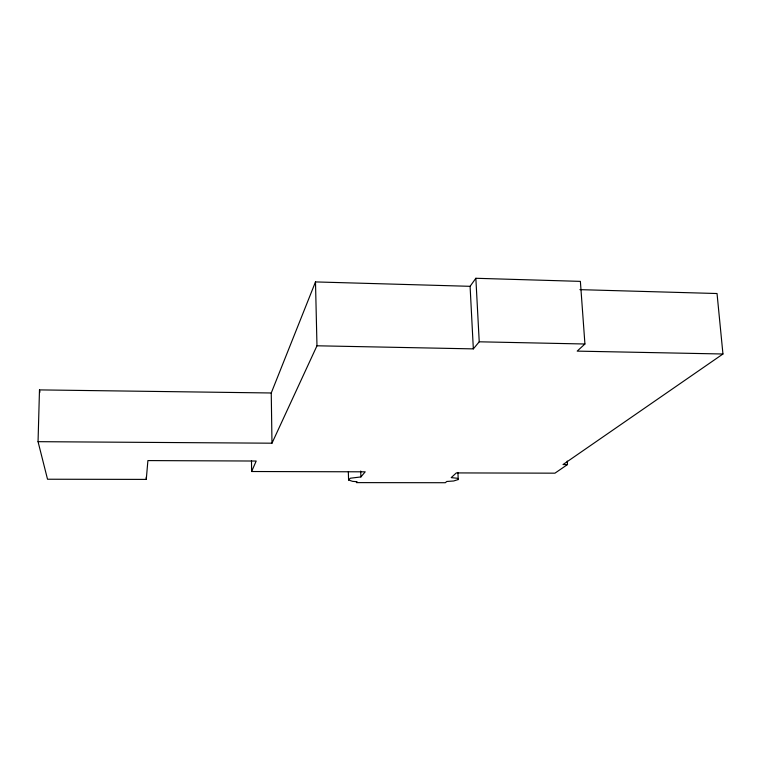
<?xml version="1.0" encoding="UTF-8"?>
<svg xmlns="http://www.w3.org/2000/svg" width="761" height="761" viewBox="0 0 761 761"><rect width="100%" height="100%" fill="white"/><g stroke="black" fill="none" stroke-linecap="round" stroke-linejoin="round"><path stroke-width="1.14" d="M579.882 289.646L717.033 293.527L722.95 353.998L577.18 351.125L584.924 344.001L580.377 281.37L475.853 278.279L470.089 286.317L315.492 281.922L271.249 392.98L39.486 389.898L38.05 441.675L47.524 479.23L146.274 479.401L146.293 477.061M146.274 479.401L147.9 460.586L256.191 461.033L251.606 471.516L365.213 471.82L360.895 476.938L350.421 478.203L348.576 479.991L352.628 481.371L357.061 481.684L356.357 482.617L445.318 482.721L446.764 481.475L453.68 480.981L458.246 479.554L457.903 472.448M38.05 441.675L271.981 443.197L316.976 345.789L315.492 281.922M316.976 345.789L473.342 348.88L479.23 341.803L475.853 278.279M722.95 353.998L563.026 464.543L567.487 464.562L567.249 461.071M567.487 464.562L554.94 473.171L456.334 472.914L451.197 477.632L457.38 478.26L458.246 479.554M479.23 341.803L584.924 344.001M39.486 389.898L39.972 392.162M470.089 286.317L473.342 348.88M360.714 471.049L360.895 476.938M348.338 471.82L348.576 479.991M271.249 392.98L271.981 443.197M251.491 460.852L251.606 471.516"/></g></svg>
